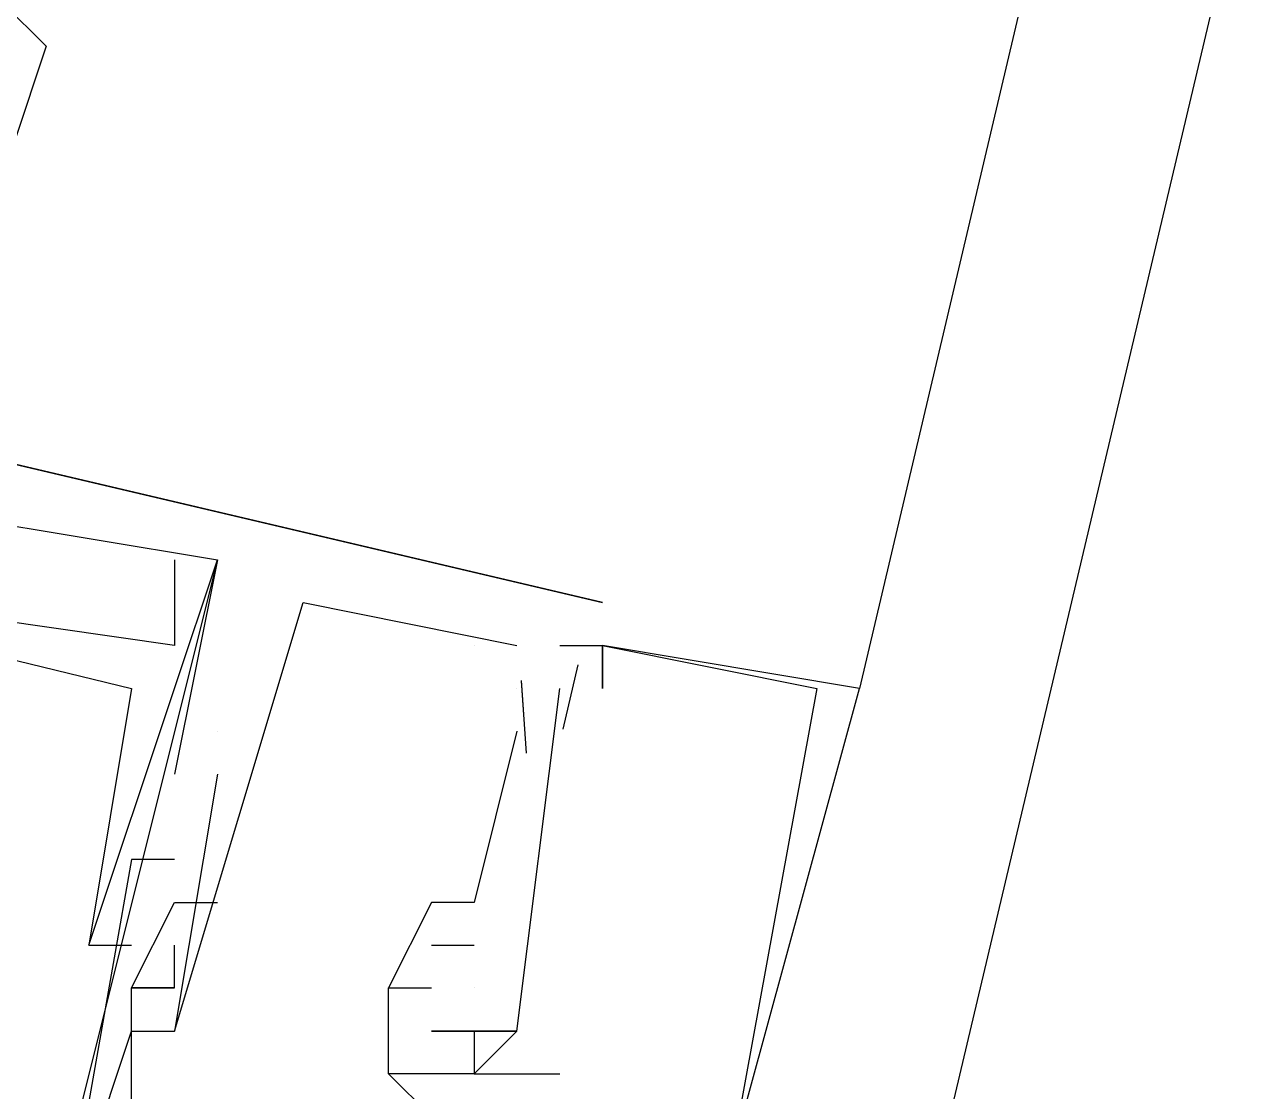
# Model space of a CAD drawing. Header units: feet. Extents: x -84 to 198, y -22 to 181.
# Drawn here: x 122.14 to 122.5252, y 137.1856 to 137.5178 of the extents above; entities that cross this region are included whole.
import ezdxf

# ---------------------------------------------------------------- set-up
doc = ezdxf.new("R2010")
doc.units = ezdxf.units.FT
doc.layers.add('A-LINEA', color=7, linetype='CONTINUOUS')

msp = doc.modelspace()

# ---------------------------------------------------------------- linework, layer by layer
at = {"layer": 'A-LINEA'}
for p, q in [((123.9733, 143.9778), (122.4, 137.3111)), ((122.1467, 137.5111), (122.1467, 137.5111)), ((122.1467, 137.5111), (122.1467, 137.5111)), ((122.1467, 137.5111), (122.1467, 137.5111)), ((122.32, 137.3378), (121.64, 137.4978)), ((122.32, 137.3378), (121.64, 137.4978)), ((122.32, 137.3378), (121.64, 137.4978)), ((121.64, 137.4978), (122.32, 137.3378)), ((121.64, 137.4978), (122.32, 137.3378)), ((121.64, 137.4978), (122.32, 137.3378)), ((122.1867, 137.3511), (122.1867, 137.3511)), ((122.1867, 137.3511), (122.1867, 137.3511)), ((122.1867, 137.3511), (122.1867, 137.3511)), ((122.1867, 137.3511), (122.1867, 137.3511)), ((122.1867, 137.3511), (122.1867, 137.3511)), ((122.1867, 137.3511), (122.1867, 137.3511)), ((122.2, 137.3511), (122.2, 137.3511)), ((122.2, 137.3511), (122.2, 137.3511)), ((122.2, 137.3511), (122.2, 137.3511)), ((122.2, 137.3511), (122.2, 137.3511)), ((122.2, 137.3511), (122.2, 137.3511)), ((122.2, 137.3511), (122.2, 137.3511)), ((122.2, 137.3511), (122.2, 137.3511)), ((122.2, 137.3511), (122.2, 137.3511)), ((122.2, 137.3511), (122.2, 137.3511)), ((122.2, 137.3511), (122.2, 137.3511)), ((122.2, 137.3511), (122.2, 137.3511)), ((122.2, 137.3511), (122.2, 137.3511)), ((122.2, 137.3511), (122.2, 137.3511)), ((122.2, 137.3511), (122.2, 137.3511)), ((122.2, 137.3511), (122.2, 137.3511)), ((122.2267, 137.3378), (122.2267, 137.3378)), ((122.2267, 137.3378), (122.2267, 137.3378)), ((122.2267, 137.3378), (122.2267, 137.3378)), ((122.2267, 137.3378), (122.2267, 137.3378)), ((122.2267, 137.3378), (122.2267, 137.3378)), ((122.2267, 137.3378), (122.2267, 137.3378)), ((122.32, 137.3378), (122.32, 137.3378)), ((122.32, 137.3378), (122.32, 137.3378)), ((122.32, 137.3378), (122.32, 137.3378)), ((122.32, 137.3378), (122.32, 137.3378)), ((122.32, 137.3378), (122.32, 137.3378)), ((122.32, 137.3378), (122.32, 137.3378)), ((122.1867, 137.3244), (122.1867, 137.3244)), ((122.1867, 137.3244), (122.1867, 137.3244)), ((122.1867, 137.3244), (122.1867, 137.3244)), ((122.1867, 137.3244), (122.1867, 137.3244)), ((122.1867, 137.3244), (122.1867, 137.3244)), ((122.1867, 137.3244), (122.1867, 137.3244)), ((122.28, 137.3244), (122.28, 137.3244)), ((122.28, 137.3244), (122.28, 137.3244)), ((122.28, 137.3244), (122.28, 137.3244)), ((122.2933, 137.3244), (122.2933, 137.3244)), ((122.2933, 137.3244), (122.2933, 137.3244)), ((122.2933, 137.3244), (122.2933, 137.3244)), ((122.2933, 137.3244), (122.2933, 137.3244)), ((122.2933, 137.3244), (122.2933, 137.3244)), ((122.2933, 137.3244), (122.2933, 137.3244)), ((122.3067, 137.3244), (122.32, 137.3244)), ((122.3067, 137.3244), (122.3067, 137.3244)), ((122.3067, 137.3244), (122.32, 137.3244)), ((122.3067, 137.3244), (122.3067, 137.3244)), ((122.3067, 137.3244), (122.32, 137.3244)), ((122.3067, 137.3244), (122.3067, 137.3244)), ((122.3067, 137.3244), (122.3067, 137.3244)), ((122.3067, 137.3244), (122.3067, 137.3244)), ((122.3067, 137.3244), (122.3067, 137.3244)), ((122.3067, 137.3244), (122.3067, 137.3244)), ((122.3067, 137.3244), (122.3067, 137.3244)), ((122.3067, 137.3244), (122.3067, 137.3244)), ((122.32, 137.3244), (122.32, 137.3244)), ((122.32, 137.3244), (122.32, 137.3244)), ((122.32, 137.3244), (122.32, 137.3244)), ((122.32, 137.3244), (122.32, 137.3244)), ((122.32, 137.3244), (122.32, 137.3244)), ((122.32, 137.3244), (122.32, 137.3244)), ((122.32, 137.3244), (122.32, 137.3244)), ((122.32, 137.3244), (122.32, 137.3244)), ((122.32, 137.3244), (122.32, 137.3244)), ((122.32, 137.3244), (122.32, 137.3244)), ((122.32, 137.3244), (122.32, 137.3244)), ((122.32, 137.3244), (122.32, 137.3244)), ((122.32, 137.3244), (122.32, 137.3244)), ((122.32, 137.3244), (122.32, 137.3244)), ((122.32, 137.3244), (122.32, 137.3244)), ((122.3123, 137.3184), (122.3076, 137.2984)), ((122.3123, 137.3184), (122.3076, 137.2984)), ((122.3123, 137.3184), (122.3076, 137.2984)), ((122.3123, 137.3184), (122.3076, 137.2984)), ((122.3123, 137.3184), (122.3076, 137.2984)), ((122.3123, 137.3184), (122.3076, 137.2984)), ((122.1733, 137.3111), (122.1733, 137.3111)), ((122.1733, 137.3111), (122.1733, 137.3111)), ((122.1733, 137.3111), (122.1733, 137.3111)), ((122.1733, 137.3111), (122.1733, 137.3111)), ((122.1733, 137.3111), (122.1733, 137.3111)), ((122.1733, 137.3111), (122.1733, 137.3111)), ((122.1867, 137.3111), (122.1867, 137.3111)), ((122.1867, 137.3111), (122.1867, 137.3111)), ((122.1867, 137.3111), (122.1867, 137.3111)), ((122.1867, 137.3111), (122.1867, 137.3111)), ((122.1867, 137.3111), (122.1867, 137.3111)), ((122.1867, 137.3111), (122.1867, 137.3111)), ((122.2933, 137.3111), (122.2933, 137.3111)), ((122.2933, 137.3111), (122.2933, 137.3111)), ((122.2933, 137.3111), (122.2933, 137.3111)), ((122.2933, 137.3111), (122.2933, 137.3111)), ((122.2933, 137.3111), (122.2933, 137.3111)), ((122.2933, 137.3111), (122.2933, 137.3111)), ((122.2933, 137.3111), (122.2933, 137.3111)), ((122.2933, 137.3111), (122.2933, 137.3111)), ((122.2933, 137.3111), (122.2933, 137.3111)), ((122.2933, 137.3111), (122.2933, 137.3111)), ((122.2933, 137.3111), (122.2933, 137.3111)), ((122.2933, 137.3111), (122.2933, 137.3111)), ((122.2946, 137.3136), (122.2962, 137.2909)), ((122.2946, 137.3136), (122.2962, 137.2909)), ((122.2946, 137.3136), (122.2962, 137.2909)), ((122.2946, 137.3135), (122.2962, 137.2909)), ((122.2946, 137.3135), (122.2962, 137.2909)), ((122.2946, 137.3135), (122.2962, 137.2909)), ((122.3067, 137.3111), (122.3067, 137.3111)), ((122.3067, 137.3111), (122.3067, 137.3111)), ((122.3067, 137.3111), (122.3067, 137.3111)), ((122.3067, 137.3111), (122.3067, 137.3111)), ((122.3067, 137.3111), (122.3067, 137.3111)), ((122.3067, 137.3111), (122.3067, 137.3111)), ((122.32, 137.3111), (122.32, 137.3111)), ((122.32, 137.3111), (122.32, 137.3111)), ((122.32, 137.3111), (122.32, 137.3111)), ((122.3867, 137.3111), (122.3867, 137.3111)), ((122.3867, 137.3111), (122.3867, 137.3111)), ((122.3867, 137.3111), (122.3867, 137.3111)), ((122.4, 137.3111), (122.4, 137.3111)), ((122.4, 137.3111), (122.4, 137.3111)), ((122.4, 137.3111), (122.4, 137.3111)), ((122.1867, 137.2978), (122.1867, 137.2978)), ((122.1867, 137.2978), (122.1867, 137.2978)), ((122.1867, 137.2978), (122.1867, 137.2978)), ((122.2, 137.2978), (122.2, 137.2978)), ((122.2, 137.2978), (122.2, 137.2978)), ((122.2, 137.2978), (122.2, 137.2978)), ((122.2, 137.2978), (122.2, 137.2978)), ((122.2, 137.2978), (122.2, 137.2978)), ((122.2, 137.2978), (122.2, 137.2978)), ((122.2933, 137.2978), (122.28, 137.2444)), ((122.2933, 137.2978), (122.28, 137.2444)), ((122.2933, 137.2978), (122.28, 137.2444)), ((122.2933, 137.2978), (122.2933, 137.2978)), ((122.2933, 137.2978), (122.2933, 137.2978)), ((122.2933, 137.2978), (122.2933, 137.2978)), ((122.2933, 137.2978), (122.2933, 137.2978)), ((122.2933, 137.2978), (122.2933, 137.2978)), ((122.2933, 137.2978), (122.2933, 137.2978)), ((122.1867, 137.2844), (122.1867, 137.2844)), ((122.1867, 137.2844), (122.1867, 137.2844)), ((122.1867, 137.2844), (122.1867, 137.2844)), ((122.2, 137.2844), (122.2, 137.2844)), ((122.2, 137.2844), (122.2, 137.2844)), ((122.2, 137.2844), (122.2, 137.2844)), ((122.1733, 137.2578), (122.1733, 137.2578)), ((122.1733, 137.2578), (122.1733, 137.2578)), ((122.1733, 137.2578), (122.1733, 137.2578)), ((122.1867, 137.2578), (122.1867, 137.2578)), ((122.1867, 137.2578), (122.1867, 137.2578)), ((122.1867, 137.2578), (122.1867, 137.2578)), ((122.1867, 137.2444), (122.1867, 137.2444)), ((122.1867, 137.2444), (122.1867, 137.2444)), ((122.1867, 137.2444), (122.1867, 137.2444)), ((122.1867, 137.2444), (122.1867, 137.2444)), ((122.1867, 137.2444), (122.1867, 137.2444)), ((122.1867, 137.2444), (122.1867, 137.2444)), ((122.2, 137.2444), (122.2, 137.2444)), ((122.2, 137.2444), (122.2, 137.2444)), ((122.2, 137.2444), (122.2, 137.2444)), ((122.2667, 137.2444), (122.2667, 137.2444)), ((122.2667, 137.2444), (122.2667, 137.2444)), ((122.2667, 137.2444), (122.2667, 137.2444)), ((122.2667, 137.2444), (122.2667, 137.2444)), ((122.2667, 137.2444), (122.2667, 137.2444)), ((122.2667, 137.2444), (122.2667, 137.2444)), ((122.28, 137.2444), (122.28, 137.2444)), ((122.28, 137.2444), (122.28, 137.2444)), ((122.28, 137.2444), (122.28, 137.2444)), ((122.28, 137.2444), (122.28, 137.2444)), ((122.28, 137.2444), (122.28, 137.2444)), ((122.28, 137.2444), (122.28, 137.2444)), ((122.16, 137.2311), (122.16, 137.2311)), ((122.16, 137.2311), (122.16, 137.2311)), ((122.16, 137.2311), (122.16, 137.2311)), ((122.16, 137.2311), (122.16, 137.2311)), ((122.16, 137.2311), (122.16, 137.2311)), ((122.16, 137.2311), (122.16, 137.2311)), ((122.16, 137.2311), (122.16, 137.2311)), ((122.16, 137.2311), (122.16, 137.2311)), ((122.16, 137.2311), (122.16, 137.2311)), ((122.16, 137.2311), (122.16, 137.2311)), ((122.16, 137.2311), (122.16, 137.2311)), ((122.16, 137.2311), (122.16, 137.2311)), ((122.1733, 137.2311), (122.1733, 137.2311)), ((122.1733, 137.2311), (122.1733, 137.2311)), ((122.1733, 137.2311), (122.1733, 137.2311)), ((122.1733, 137.2311), (122.1733, 137.2311)), ((122.1733, 137.2311), (122.1733, 137.2311)), ((122.1733, 137.2311), (122.1733, 137.2311)), ((122.1867, 137.2311), (122.1867, 137.2311)), ((122.1867, 137.2311), (122.1867, 137.2311)), ((122.1867, 137.2311), (122.1867, 137.2311)), ((122.2667, 137.2311), (122.28, 137.2311)), ((122.2667, 137.2311), (122.2667, 137.2311)), ((122.2667, 137.2311), (122.28, 137.2311)), ((122.2667, 137.2311), (122.2667, 137.2311)), ((122.2667, 137.2311), (122.28, 137.2311)), ((122.2667, 137.2311), (122.2667, 137.2311)), ((122.2667, 137.2311), (122.28, 137.2311)), ((122.2667, 137.2311), (122.2667, 137.2311)), ((122.2667, 137.2311), (122.28, 137.2311)), ((122.2667, 137.2311), (122.2667, 137.2311)), ((122.2667, 137.2311), (122.28, 137.2311)), ((122.2667, 137.2311), (122.2667, 137.2311)), ((122.28, 137.2311), (122.28, 137.2311)), ((122.28, 137.2311), (122.28, 137.2311)), ((122.28, 137.2311), (122.28, 137.2311)), ((122.28, 137.2311), (122.28, 137.2311)), ((122.28, 137.2311), (122.28, 137.2311)), ((122.28, 137.2311), (122.28, 137.2311)), ((122.1733, 137.2178), (122.1733, 137.2178)), ((122.1733, 137.2178), (122.1733, 137.2178)), ((122.1733, 137.2178), (122.1733, 137.2178)), ((122.1733, 137.2178), (122.1733, 137.2178)), ((122.1733, 137.2178), (122.1733, 137.2178)), ((122.1733, 137.2178), (122.1733, 137.2178)), ((122.1867, 137.2178), (122.1867, 137.2178)), ((122.1867, 137.2178), (122.1867, 137.2178)), ((122.1867, 137.2178), (122.1867, 137.2178)), ((122.1867, 137.2178), (122.1867, 137.2178)), ((122.1867, 137.2178), (122.1867, 137.2178)), ((122.1867, 137.2178), (122.1867, 137.2178)), ((122.2533, 137.2178), (122.2533, 137.2178)), ((122.2533, 137.2178), (122.2533, 137.2178)), ((122.2533, 137.2178), (122.2533, 137.2178)), ((122.2533, 137.2178), (122.2533, 137.2178)), ((122.2533, 137.2178), (122.2533, 137.2178)), ((122.2533, 137.2178), (122.2533, 137.2178)), ((122.2533, 137.2178), (122.2533, 137.2178)), ((122.2533, 137.2178), (122.2533, 137.2178)), ((122.2533, 137.2178), (122.2533, 137.2178)), ((122.2533, 137.2178), (122.2533, 137.2178)), ((122.2533, 137.2178), (122.2533, 137.2178)), ((122.2533, 137.2178), (122.2533, 137.2178)), ((122.2533, 137.2178), (122.2533, 137.2178)), ((122.2533, 137.2178), (122.2533, 137.2178)), ((122.2667, 137.2178), (122.2667, 137.2178)), ((122.2667, 137.2178), (122.2667, 137.2178)), ((122.2667, 137.2178), (122.2667, 137.2178)), ((122.2667, 137.2178), (122.2667, 137.2178)), ((122.2667, 137.2178), (122.2667, 137.2178)), ((122.2667, 137.2178), (122.2667, 137.2178)), ((122.2667, 137.2178), (122.2667, 137.2178)), ((122.2667, 137.2178), (122.2667, 137.2178)), ((122.2667, 137.2178), (122.2667, 137.2178)), ((122.2667, 137.2178), (122.2667, 137.2178)), ((122.28, 137.2178), (122.28, 137.2178)), ((122.28, 137.2178), (122.28, 137.2178)), ((122.28, 137.2178), (122.28, 137.2178)), ((122.28, 137.2178), (122.28, 137.2178)), ((122.28, 137.2178), (122.28, 137.2178)), ((122.28, 137.2178), (122.28, 137.2178)), ((122.28, 137.2178), (122.28, 137.2178)), ((122.28, 137.2178), (122.28, 137.2178)), ((122.28, 137.2178), (122.28, 137.2178)), ((122.28, 137.2178), (122.28, 137.2178)), ((122.28, 137.2178), (122.28, 137.2178)), ((122.28, 137.2178), (122.28, 137.2178)), ((122.1733, 137.2044), (122.1733, 137.2044)), ((122.1733, 137.2044), (122.1733, 137.2044)), ((122.1733, 137.2044), (122.1733, 137.2044)), ((122.1867, 137.2044), (122.1867, 137.2044)), ((122.1867, 137.2044), (122.1867, 137.2044)), ((122.1867, 137.2044), (122.1867, 137.2044)), ((122.1867, 137.2044), (122.1867, 137.2044)), ((122.1867, 137.2044), (122.1867, 137.2044)), ((122.1867, 137.2044), (122.1867, 137.2044)), ((122.2533, 137.2044), (122.2533, 137.2044)), ((122.2533, 137.2044), (122.2533, 137.2044)), ((122.2533, 137.2044), (122.2533, 137.2044)), ((122.2533, 137.2044), (122.2533, 137.2044)), ((122.2533, 137.2044), (122.2533, 137.2044)), ((122.2533, 137.2044), (122.2533, 137.2044)), ((122.2533, 137.2044), (122.2533, 137.2044)), ((122.2533, 137.2044), (122.2533, 137.2044)), ((122.2533, 137.2044), (122.2533, 137.2044)), ((122.2533, 137.2044), (122.2533, 137.2044)), ((122.2533, 137.2044), (122.2533, 137.2044)), ((122.2533, 137.2044), (122.2533, 137.2044)), ((122.2667, 137.2044), (122.2667, 137.2044)), ((122.2667, 137.2044), (122.2667, 137.2044)), ((122.2667, 137.2044), (122.2667, 137.2044)), ((122.2667, 137.2044), (122.2667, 137.2044)), ((122.2667, 137.2044), (122.2667, 137.2044)), ((122.2667, 137.2044), (122.2667, 137.2044)), ((122.2667, 137.2044), (122.2667, 137.2044)), ((122.2667, 137.2044), (122.2667, 137.2044)), ((122.28, 137.2044), (122.28, 137.2044)), ((122.28, 137.2044), (122.28, 137.2044)), ((122.28, 137.2044), (122.28, 137.2044)), ((122.28, 137.2044), (122.28, 137.2044)), ((122.28, 137.2044), (122.28, 137.2044)), ((122.28, 137.2044), (122.28, 137.2044)), ((122.28, 137.2044), (122.28, 137.2044)), ((122.28, 137.2044), (122.28, 137.2044)), ((122.28, 137.2044), (122.28, 137.2044)), ((122.28, 137.2044), (122.28, 137.2044)), ((122.28, 137.2044), (122.28, 137.2044)), ((122.28, 137.2044), (122.28, 137.2044)), ((122.28, 137.2044), (122.28, 137.2044)), ((122.28, 137.2044), (122.28, 137.2044)), ((122.2933, 137.2044), (122.2933, 137.2044)), ((122.2933, 137.2044), (122.2933, 137.2044)), ((122.2933, 137.2044), (122.2933, 137.2044)), ((122.2933, 137.2044), (122.2933, 137.2044)), ((122.2933, 137.2044), (122.2933, 137.2044)), ((122.2933, 137.2044), (122.2933, 137.2044)), ((122.2933, 137.2044), (122.2933, 137.2044)), ((122.2933, 137.2044), (122.2933, 137.2044)), ((122.2933, 137.2044), (122.2933, 137.2044)), ((122.2933, 137.2044), (122.2933, 137.2044)), ((122.2533, 137.1911), (122.2533, 137.1911)), ((122.2533, 137.1911), (122.2533, 137.1911)), ((122.2533, 137.1911), (122.2533, 137.1911)), ((122.2533, 137.1911), (122.2533, 137.1911)), ((122.2533, 137.1911), (122.2533, 137.1911)), ((122.2533, 137.1911), (122.2533, 137.1911)), ((122.2533, 137.1911), (122.2533, 137.1911)), ((122.2533, 137.1911), (122.2533, 137.1911)), ((122.28, 137.1911), (122.3067, 137.1911)), ((122.28, 137.1911), (122.28, 137.1911)), ((122.28, 137.1911), (122.28, 137.1911)), ((122.28, 137.1911), (122.3067, 137.1911)), ((122.28, 137.1911), (122.28, 137.1911)), ((122.28, 137.1911), (122.28, 137.1911)), ((122.28, 137.1911), (122.3067, 137.1911)), ((122.28, 137.1911), (122.28, 137.1911)), ((122.28, 137.1911), (122.28, 137.1911)), ((122.28, 137.1911), (122.28, 137.1911)), ((122.28, 137.1911), (122.28, 137.1911)), ((122.3067, 137.1911), (122.3067, 137.1911)), ((122.3067, 137.1911), (122.3067, 137.1911)), ((122.3067, 137.1911), (122.3067, 137.1911)), ((122.3067, 137.1911), (122.3067, 137.1911))]:
    msp.add_line(p, q, dxfattribs=at)
for points in [[(110.4133, 148.3911), (124.3067, 145.1111), (120.72, 129.9644)], [(110.4133, 148.3911), (124.3067, 145.1111), (120.72, 129.9644)], [(121.96, 137.5244), (121.9467, 137.4311), (121.9867, 137.4178), (121.9867, 137.4444), (122, 137.4444), (122.0133, 137.4444), (122.0267, 137.4444), (122.04, 137.4444), (122.0533, 137.4311), (122.0667, 137.4311), (122.08, 137.4311), (122.0667, 137.4044), (122.0933, 137.3911), (122.12, 137.4844), (122.12, 137.4978), (122.12, 137.4844), (122.1333, 137.4844), (122.1333, 137.5111), (122.12, 137.5111), (122.1333, 137.5244), (122.1467, 137.5111), (122.1067, 137.3911), (122.1067, 137.3911)], [(121.96, 137.5244), (121.9467, 137.4311), (121.9867, 137.4178), (121.9867, 137.4444), (122, 137.4444), (122.0133, 137.4444), (122.0267, 137.4444), (122.04, 137.4444), (122.0533, 137.4311), (122.0667, 137.4311), (122.08, 137.4311), (122.0667, 137.4044), (122.0933, 137.3911), (122.12, 137.4844), (122.12, 137.4978), (122.12, 137.4844), (122.1333, 137.4844), (122.1333, 137.5111), (122.12, 137.5111), (122.1333, 137.5244), (122.1467, 137.5111), (122.1067, 137.3911), (122.1067, 137.3911)], [(121.96, 137.5244), (121.9467, 137.4311), (121.9867, 137.4178), (121.9867, 137.4444), (122, 137.4444), (122.0133, 137.4444), (122.0267, 137.4444), (122.04, 137.4444), (122.0533, 137.4311), (122.0667, 137.4311), (122.08, 137.4311), (122.0667, 137.4044), (122.0933, 137.3911), (122.12, 137.4844), (122.12, 137.4978), (122.12, 137.4844), (122.1333, 137.4844), (122.1333, 137.5111), (122.12, 137.5111), (122.1333, 137.5244), (122.1467, 137.5111), (122.1067, 137.3911), (122.1067, 137.3911)], [(121.6133, 137.2578), (121.6267, 137.2444), (121.6267, 137.2578), (121.64, 137.3378), (121.6267, 137.3511), (121.6533, 137.4444), (121.6667, 137.4444), (121.6667, 137.4578), (121.6533, 137.4578), (121.6533, 137.4711), (122.1067, 137.3644), (122.1067, 137.3511), (122.0933, 137.3511), (122.1067, 137.3378), (122.12, 137.3644), (122.2, 137.3511), (122.1467, 137.1378), (122.1467, 137.1244), (122.16, 137.1244), (122.16, 137.1378)], [(121.6133, 137.2578), (121.6267, 137.2444), (121.6267, 137.2578), (121.64, 137.3378), (121.6267, 137.3511), (121.6533, 137.4444), (121.6667, 137.4444), (121.6667, 137.4578), (121.6533, 137.4578), (121.6533, 137.4711), (122.1067, 137.3644), (122.1067, 137.3511), (122.0933, 137.3511), (122.1067, 137.3378), (122.12, 137.3644), (122.2, 137.3511), (122.1467, 137.1378), (122.1467, 137.1244), (122.16, 137.1244), (122.16, 137.1378)], [(121.6133, 137.2578), (121.6267, 137.2444), (121.6267, 137.2578), (121.64, 137.3378), (121.6267, 137.3511), (121.6533, 137.4444), (121.6667, 137.4444), (121.6667, 137.4578), (121.6533, 137.4578), (121.6533, 137.4711), (122.1067, 137.3644), (122.1067, 137.3511), (122.0933, 137.3511), (122.1067, 137.3378), (122.12, 137.3644), (122.2, 137.3511), (122.1467, 137.1378), (122.1467, 137.1244), (122.16, 137.1244), (122.16, 137.1378)], [(121.6533, 137.4711), (122.1067, 137.3644), (122.1067, 137.3511), (122.0933, 137.3511), (122.1067, 137.3378), (122.12, 137.3644), (122.2, 137.3511), (122.1867, 137.2844)], [(121.6533, 137.4711), (121.6533, 137.4578), (121.68, 137.4578), (121.6533, 137.3644), (121.6533, 137.3511), (121.68, 137.4311), (122.1733, 137.3111), (122.16, 137.2311), (122.16, 137.2311), (122.1733, 137.2311)], [(121.6533, 137.4711), (122.1067, 137.3644), (122.1067, 137.3511), (122.0933, 137.3511), (122.1067, 137.3378), (122.12, 137.3644), (122.2, 137.3511), (122.1867, 137.2844)], [(121.6533, 137.4711), (121.6533, 137.4578), (121.68, 137.4578), (121.6533, 137.3644), (121.6533, 137.3511), (121.68, 137.4311), (122.1733, 137.3111), (122.16, 137.2311), (122.16, 137.2311), (122.1733, 137.2311)], [(121.6533, 137.4711), (122.1067, 137.3644), (122.1067, 137.3511), (122.0933, 137.3511), (122.1067, 137.3378), (122.12, 137.3644), (122.2, 137.3511), (122.1867, 137.2844)], [(121.6533, 137.4711), (121.6533, 137.4578), (121.68, 137.4578), (121.6533, 137.3644), (121.6533, 137.3511), (121.68, 137.4311), (122.1733, 137.3111), (122.16, 137.2311), (122.16, 137.2311), (122.1733, 137.2311)], [(121.6667, 137.3511), (121.68, 137.4311), (122.1733, 137.3111), (122.16, 137.2311), (122.16, 137.2311), (122.1733, 137.2311)], [(121.6667, 137.3511), (121.68, 137.4311), (122.1733, 137.3111), (122.16, 137.2311), (122.16, 137.2311), (122.1733, 137.2311)], [(121.6667, 137.3511), (121.68, 137.4311), (122.1733, 137.3111), (122.16, 137.2311), (122.16, 137.2311), (122.1733, 137.2311)], [(122.1867, 137.3511), (122.1867, 137.3244), (122.0933, 137.3378), (122.0933, 137.3511), (122.1067, 137.3511)], [(122.1867, 137.3511), (122.1867, 137.3244), (122.0933, 137.3378), (122.0933, 137.3511), (122.1067, 137.3511)], [(122.1867, 137.3511), (122.1867, 137.3244), (122.0933, 137.3378), (122.0933, 137.3511), (122.1067, 137.3511)], [(122.1867, 137.3511), (122.1867, 137.3244), (122.0933, 137.3378), (122.0933, 137.3511), (122.1067, 137.3511)], [(122.1867, 137.3511), (122.1867, 137.3244), (122.0933, 137.3378), (122.0933, 137.3511), (122.1067, 137.3511)], [(122.1867, 137.3511), (122.1867, 137.3244), (122.0933, 137.3378), (122.0933, 137.3511), (122.1067, 137.3511)], [(122.16, 137.2311), (122.1867, 137.3111), (122.2, 137.3511)], [(122.16, 137.2311), (122.1867, 137.3111), (122.2, 137.3511)], [(122.16, 137.2311), (122.1867, 137.3111), (122.2, 137.3511)], [(122.16, 137.2311), (122.1867, 137.3111), (122.2, 137.3511)], [(122.16, 137.2311), (122.1867, 137.3111), (122.2, 137.3511)], [(122.16, 137.2311), (122.1867, 137.3111), (122.2, 137.3511)], [(122.16, 137.1244), (122.16, 137.1511), (122.1733, 137.1511), (122.1733, 137.1644), (122.16, 137.1644), (122.1733, 137.2044), (122.1867, 137.2044), (122.2267, 137.3378), (122.2933, 137.3244)], [(122.16, 137.1244), (122.16, 137.1511), (122.1733, 137.1511), (122.1733, 137.1644), (122.16, 137.1644), (122.1733, 137.2044), (122.1867, 137.2044), (122.2267, 137.3378), (122.2933, 137.3244)], [(122.16, 137.1244), (122.16, 137.1511), (122.1733, 137.1511), (122.1733, 137.1644), (122.16, 137.1644), (122.1733, 137.2044), (122.1867, 137.2044), (122.2267, 137.3378), (122.2933, 137.3244)], [(122.2, 137.2844), (122.1867, 137.2044), (122.2267, 137.3378), (122.2933, 137.3244)], [(122.2, 137.2844), (122.1867, 137.2044), (122.2267, 137.3378), (122.2933, 137.3244)], [(122.2, 137.2844), (122.1867, 137.2044), (122.2267, 137.3378), (122.2933, 137.3244)], [(122.2533, 137.1778), (122.2667, 137.1778), (122.28, 137.1778), (122.2933, 137.1778), (122.36, 137.1644), (122.4, 137.3111), (122.4, 137.3111), (122.32, 137.3244), (122.32, 137.3111), (122.32, 137.3244), (122.3867, 137.3111), (122.3867, 137.3111), (122.36, 137.1644), (122.36, 137.1644), (122.3067, 137.1778), (122.3067, 137.1778), (122.3067, 137.1778), (122.3067, 137.1778)], [(122.2533, 137.1778), (122.2667, 137.1778), (122.28, 137.1778), (122.2933, 137.1778), (122.36, 137.1644), (122.4, 137.3111), (122.4, 137.3111), (122.32, 137.3244), (122.32, 137.3111), (122.32, 137.3244), (122.3867, 137.3111), (122.3867, 137.3111), (122.36, 137.1644), (122.36, 137.1644), (122.3067, 137.1778), (122.3067, 137.1778), (122.3067, 137.1778), (122.3067, 137.1778)], [(122.2533, 137.1778), (122.2667, 137.1778), (122.28, 137.1778), (122.2933, 137.1778), (122.36, 137.1644), (122.4, 137.3111), (122.4, 137.3111), (122.32, 137.3244), (122.32, 137.3111), (122.32, 137.3244), (122.3867, 137.3111), (122.3867, 137.3111), (122.36, 137.1644), (122.36, 137.1644), (122.3067, 137.1778), (122.3067, 137.1778), (122.3067, 137.1778), (122.3067, 137.1778)], [(122.28, 137.2044), (122.2933, 137.2044), (122.3067, 137.3111)], [(122.28, 137.2044), (122.2933, 137.2044), (122.3067, 137.3111)], [(122.28, 137.2044), (122.2933, 137.2044), (122.3067, 137.3111)], [(122.28, 137.2044), (122.2933, 137.2044), (122.3067, 137.3111)], [(122.28, 137.2044), (122.2933, 137.2044), (122.3067, 137.3111)], [(122.28, 137.2044), (122.2933, 137.2044), (122.3067, 137.3111)], [(122.2933, 137.2978), (122.28, 137.2444), (122.2667, 137.2444), (122.2533, 137.2178), (122.2667, 137.2178)], [(122.2933, 137.2978), (122.28, 137.2444), (122.2667, 137.2444), (122.2533, 137.2178), (122.2667, 137.2178)], [(122.2933, 137.2978), (122.28, 137.2444), (122.2667, 137.2444), (122.2533, 137.2178), (122.2667, 137.2178)], [(122.1867, 137.2578), (122.1733, 137.2578), (122.1333, 137.0311)], [(122.1867, 137.2578), (122.1733, 137.2578), (122.1333, 137.0311)], [(122.1867, 137.2578), (122.1733, 137.2578), (122.1333, 137.0311)], [(122.1867, 137.2178), (122.1733, 137.2178), (122.1867, 137.2444), (122.2, 137.2444)], [(122.1867, 137.2178), (122.1733, 137.2178), (122.1867, 137.2444), (122.2, 137.2444)], [(122.1867, 137.2178), (122.1733, 137.2178), (122.1867, 137.2444), (122.2, 137.2444)], [(122.28, 137.2444), (122.2667, 137.2444), (122.2533, 137.2178), (122.2667, 137.2178)], [(122.28, 137.2444), (122.2667, 137.2444), (122.2533, 137.2178), (122.2667, 137.2178)], [(122.28, 137.2444), (122.2667, 137.2444), (122.2533, 137.2178), (122.2667, 137.2178)], [(122.1733, 137.1778), (122.1733, 137.2178), (122.1867, 137.2178), (122.1867, 137.2311)], [(122.1733, 137.1778), (122.1733, 137.2178), (122.1867, 137.2178), (122.1867, 137.2311)], [(122.1733, 137.1778), (122.1733, 137.2178), (122.1867, 137.2178), (122.1867, 137.2311)], [(122.2533, 137.1911), (122.2533, 137.2044), (122.2533, 137.2178), (122.2533, 137.2178), (122.2667, 137.2178), (122.2667, 137.2178), (122.2667, 137.2178)], [(122.2533, 137.1911), (122.2533, 137.2044), (122.2533, 137.2178), (122.2533, 137.2178), (122.2667, 137.2178), (122.2667, 137.2178), (122.2667, 137.2178)], [(122.2533, 137.1911), (122.2533, 137.2044), (122.2533, 137.2178), (122.2533, 137.2178), (122.2667, 137.2178), (122.2667, 137.2178), (122.2667, 137.2178)], [(122.3067, 137.1778), (122.3067, 137.1778), (122.3067, 137.1778), (122.3067, 137.1778), (122.36, 137.1644), (122.36, 137.1644), (122.2933, 137.1778), (122.28, 137.1778), (122.2667, 137.1778), (122.2533, 137.1911), (122.2533, 137.2044), (122.2533, 137.2178), (122.2533, 137.2178), (122.2667, 137.2178), (122.2667, 137.2178), (122.2667, 137.2178)], [(122.2667, 137.2044), (122.28, 137.2044), (122.28, 137.1911), (122.2533, 137.1911), (122.2533, 137.2044)], [(122.2667, 137.2044), (122.28, 137.2044), (122.28, 137.1911), (122.2533, 137.1911), (122.2533, 137.2044)], [(122.2667, 137.2044), (122.28, 137.2044), (122.28, 137.1911), (122.2533, 137.1911), (122.2533, 137.2044)], [(122.2667, 137.2044), (122.2667, 137.2044), (122.28, 137.2044), (122.28, 137.1911), (122.2533, 137.1911), (122.2533, 137.2044)], [(122.28, 137.1911), (122.28, 137.1911), (122.2933, 137.2044), (122.28, 137.2044), (122.28, 137.2044), (122.28, 137.2044), (122.2667, 137.2044)], [(122.28, 137.1911), (122.28, 137.1911), (122.2933, 137.2044), (122.28, 137.2044), (122.28, 137.2044), (122.28, 137.2044), (122.2667, 137.2044)], [(122.28, 137.1911), (122.28, 137.1911), (122.2933, 137.2044), (122.28, 137.2044), (122.28, 137.2044), (122.28, 137.2044), (122.2667, 137.2044)], [(122.2667, 137.2044), (122.28, 137.2044), (122.28, 137.2044), (122.28, 137.2044), (122.2933, 137.2044), (122.28, 137.1911), (122.28, 137.1911), (122.3067, 137.1911)]]:
    msp.add_lwpolyline(points, dxfattribs=at)

doc.saveas('drawing.dxf')
